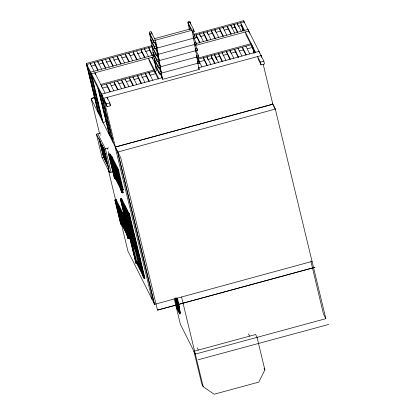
<?xml version="1.0" encoding="UTF-8"?>
<svg xmlns="http://www.w3.org/2000/svg" width="415" height="415" viewBox="0 0 415 415"><rect width="100%" height="100%" fill="white"/><g stroke="black" fill="none" stroke-linecap="round" stroke-linejoin="round"><path stroke-width="0.62" d="M175.255 298.395L177.143 308.293L179.389 312.78L177.319 308.034L175.555 298.784M194.531 351.1L255.624 334.516L257.041 337.354L264.894 369.905L258.768 382.116L214.078 394.25L203.179 386.661L201.757 383.828L193.904 351.272M177.143 308.293L177.319 308.034M94.651 97.032L91.15 98.677L99.501 133.298M108.362 147.896L103.947 149.187L96.436 134.19L100.897 132.976M96.436 134.19L102.1 157.684L109.612 172.681L112.833 171.753M94.9 97.655L91.15 98.677L120.744 157.773L157.493 310.114L314.923 267.26M174.16 298.504L180.359 324.224L195.325 354.104L325.853 318.673L275.295 109.072L272.811 104.113L115.37 147.04L103.626 98.35L261.113 55.594L261.414 56.845M275.295 109.072L117.663 152.051L115.183 147.092L272.857 104.29L263.219 64.335M121.367 223.944L127.898 251.018L154.598 304.34L312.23 261.362M149.696 33.293L151.76 32.733L151.522 32.028A1.089 0.825 -10.1 0 0 150.261 31.644A1.089 0.825 -10.1 0 0 149.457 32.593L156.408 71.001M188.182 22.846L190.246 22.286L190.008 21.585A1.089 0.825 -10.1 0 0 188.747 21.196A1.089 0.825 -10.1 0 0 187.938 22.145L189.411 29.761M154.551 38.668L191.066 28.754M149.613 33.039L153.467 40.737L193.717 29.807L194.189 31.768L192.321 32.271M149.732 33.532L150.085 35L153.939 42.693L155.807 42.185M98.002 112.169L86.258 63.464L151.817 45.666M193.649 34.31L243.6 20.75L247.957 29.455M152.321 46.672L86.761 64.481L98.505 113.171L99.678 112.854M194.153 35.311L244.103 21.751L244.373 22.872M156.87 48.327L155.003 48.83L151.148 41.137L150.676 39.181L154.53 46.874L156.398 46.371M192.913 36.458L194.78 35.949L195.252 37.905L193.385 38.413M154.198 41.972L157.218 48.047L193.732 38.133L191.849 30.316L187.995 22.623L188.467 24.578L190.947 29.522M91.175 66.224L95.543 65.041M98.666 64.19L103.039 63.002M106.157 62.157L110.53 60.969M113.653 60.123L118.649 58.769M121.771 57.918L126.762 56.565M129.885 55.714L134.258 54.531M137.381 53.68L142.376 52.326M145.494 51.476L149.867 50.293M155.485 48.768L156.735 48.425M193.572 38.424L197.322 37.407M200.44 36.562L204.813 35.374M207.936 34.528L212.931 33.169M216.049 32.323L220.422 31.135M224.167 30.119L228.541 28.936M231.663 28.085L235.409 27.068M238.532 26.223L241.649 25.372M89.531 70.457L88.286 70.794L92.14 78.487L92.924 81.75L89.069 74.052M158.032 54.723L156.165 55.226L152.31 47.533L151.838 45.577L155.692 53.27L157.56 52.767M194.075 42.854L195.942 42.346L196.414 44.301L194.547 44.81M102.272 120.879L90.527 72.189L153.757 55.024M196.139 43.518L248.009 29.434L261.113 55.594M155.355 48.368L158.323 54.298L194.837 44.384L193.151 37.433M90.527 72.189L91.326 73.782L154.442 56.648M156.943 55.968L158.193 55.631M195.066 45.619L248.808 31.032L249.342 33.247M153.182 52.264L156.756 59.412L158.623 58.904M195.143 48.991L197.011 48.482L197.483 50.438L195.615 50.946M91.321 77.885L90.076 78.222L93.93 85.915L94.719 89.178L90.864 81.485M156.699 55.055L159.422 60.554L195.937 50.64L194.345 44.026M153.021 52.207L153.379 53.67L157.228 61.368L159.095 60.86M160.299 67.422L158.431 67.93L154.577 60.237L154.105 58.282L157.959 65.975L159.827 65.466L157.622 61.072M196.342 55.553L198.209 55.05L198.681 57.005L196.814 57.509M159.396 65.487L158.961 63.682L160.527 66.81L197.042 56.897L195.449 50.282M93.173 85.557L91.928 85.895L95.782 93.588L96.436 96.306M100.757 84.484L154.411 69.917L155.08 72.692M197.592 58.199L251.241 43.632M198.09 59.2L251.744 44.633L252.413 47.409L247.423 48.763M161.362 73.564L159.495 74.072L155.646 66.374L155.174 64.418L159.023 72.111L160.89 71.608M197.41 61.695L199.278 61.187L199.75 63.142L197.882 63.651M102.552 88.089L107.542 86.735M111.287 85.718L115.655 84.536M118.773 83.685L122.518 82.673M126.259 81.656L130.626 80.469M133.749 79.623L138.74 78.269M141.857 77.418L146.848 76.064M149.965 75.219L155.584 73.694L154.914 70.918L101.26 85.485L101.659 87.15M198.759 61.975L204.377 60.45M207.495 59.599L212.485 58.245M215.603 57.4L219.971 56.212M223.094 55.366L227.462 54.183M231.202 53.167L236.192 51.813M239.315 50.962L243.678 49.779M158.691 67.209L161.627 73.061L198.147 63.147L196.461 56.046M94.962 92.986L93.717 93.323L97.572 101.021L98.36 104.279L94.506 96.586M100.529 92.421L99.284 92.763L103.138 100.456L103.926 103.714L100.072 96.021M113.269 142.848L101.525 94.158L162.213 77.683M198.391 67.858L259.012 51.403L259.411 53.068M160.932 73.543L161.949 77.75L162.732 79.317L199.247 69.404L197.644 62.67M96.669 100.051L95.424 100.389L99.278 108.082L100.062 111.344L96.207 103.646M102.323 99.854L101.078 100.191L104.933 107.884L105.586 110.603M101.525 94.158L106.411 103.916L109.861 102.977L110.53 105.752L107.08 106.686L104.295 101.125M260.397 62.11L263.847 61.176L264.516 63.946L261.066 64.885L258.28 59.319L257.611 56.544L260.397 62.11L261.066 64.885M98.417 107.314L97.172 107.651L101.027 115.344L101.815 118.607L97.961 110.909M104.175 107.527L102.93 107.864L106.78 115.557L107.568 118.82L103.714 111.121M105.965 114.955L104.72 115.292L108.574 122.99L109.358 126.248L105.509 118.555M106.193 121.626L103.07 122.472L91.326 73.782M107.667 122.02L106.422 122.358L110.276 130.051L111.064 133.314L107.21 125.615M109.42 129.283L108.175 129.62L112.029 137.313L112.818 140.576L108.963 132.878M100.544 135.041L100.897 134.942M104.689 152.149L103.294 149.182L103.823 149.037L104.876 151.143M107.527 148.809L107.879 148.715M107.604 149.146L107.962 149.047M115.401 178.294L114.556 178.523L114.4 178.211L108.6 154.162L109.861 153.82L117.922 170.077L122.565 189.344L122.093 189.468M101.711 144.207L104.435 155.485L105.322 155.246L106.11 156.823M108.6 154.162L108.756 154.479L110.022 154.136M121.476 190.75L115.116 178.056L109.461 154.608L110.094 154.437M100.098 141.033L103.786 156.331L104.497 156.139L107.329 161.793M99.31 139.461L103.454 156.647L103.812 156.548L108.102 165.118M102.1 157.684L103.522 157.295L109.01 168.257M110.67 155.594L110.042 155.765L115.697 179.213M112.595 157.845L111.806 158.058L117.86 170.15L122.326 188.664M122.181 192.166L122.814 191.995L122.887 192.295L121.626 192.638L115.692 168.329L116.957 167.987L117.16 168.547L116.527 168.718L122.181 192.166L122.555 192.902L123.182 192.731L117.528 169.284L116.895 169.455L116.527 168.718M115.692 168.329L115.827 168.594L117.087 168.251M117.445 170.207L117.922 170.077M117.86 170.15L118.887 169.87M114.441 165.046L116.983 175.592L117.824 175.363M118.996 180.229L117.061 176.365L116.273 176.577L119.442 182.911M119.717 183.648L116.299 176.821L115.821 176.951L120.101 185.484M115.318 177.641L115.951 177.47L120.283 186.128M122.052 191.906L121.673 190.335L121.045 190.506L121.922 190.355M121.491 192.373L122.337 192.145M121.668 224.074L120.827 224.302L120.672 223.991L114.872 199.942L116.133 199.599L123.297 214.062L123.224 213.767L121.963 214.109L127.763 238.153L128.738 238.189M114.872 199.942L115.028 200.258L116.288 199.916M120.329 198.837L135.99 263.421L120.329 198.837L121.579 198.495L129.081 213.626L129.008 213.331L127.758 213.673L143.393 278.206L143.263 277.946M127.742 236.529L121.388 223.835L115.733 200.388L116.361 200.217M120.485 199.148L121.735 198.806M142.978 275.809L136.54 262.954L121.18 199.273L121.808 199.101M116.942 201.374L116.309 201.545L121.963 224.992M122.378 200.248L121.756 200.414L137.116 264.096M121.963 214.109L122.093 214.373L123.359 214.031L123.8 215.063L129.454 238.511L128.821 238.682L122.799 214.498L123.431 214.327M122.799 214.498L123.167 215.235L123.8 215.063M129.21 213.886L128.583 214.057L144.311 278.465L144.934 278.299L129.573 214.617L129.138 213.59L127.887 213.933L127.758 213.673M128.583 214.057L128.951 214.783L129.573 214.617M130.388 223.68L128.474 219.862L127.69 220.075L131.311 227.301M131.446 227.757L127.716 220.313L127.249 220.438L131.835 229.604M124.988 225.454L123.333 222.144L122.539 222.357L125.999 229.267M125.989 229.428L122.565 222.601L122.093 222.731L126.373 231.28M121.585 223.42L122.218 223.249L126.84 232.483M127.945 236.114L127.312 236.285L128.194 236.135M128.453 237.945L129.086 237.774L129.454 238.511M127.763 238.153L128.603 237.925M135.383 244.394L133.469 240.57L132.686 240.783L136.862 249.119M136.442 248.471L132.712 241.022L132.245 241.151L136.831 250.312M136.836 250.587L132.369 241.665L131.742 241.836L138.444 255.22L138.818 256.771L132.12 243.387M140.379 265.102L138.465 261.284L137.681 261.497L141.857 269.833M142.075 271.867L137.241 261.86L137.707 261.735L141.437 269.179M136.737 262.55L137.365 262.379L142.112 271.856M157.493 310.114L314.975 267.364M198.163 359.774L328.742 324.447M176.992 299.843L177.329 301.606L176.531 300.009L176.951 300.268M175.96 298.012L177.646 306.846L178.362 306.68M175.255 298.774L177.153 308.739L179.757 313.932L180.473 313.771L177.625 298.826M263.847 61.176L261.056 55.61L261.46 57.275M255.567 52.337L245.364 31.965L246.033 34.741L250.847 44.358M244.513 30.394L240.659 22.701L241.328 25.476L244.082 30.969M251.698 46.055L255.101 52.85M241.234 31.275L237.38 23.577L237.805 25.346M245.898 46.221L249.752 53.919M237.785 32.209L233.936 24.516L234.361 26.28L237.385 32.329M272.328 103.242L275.337 109.249M246.303 54.853L242.453 47.16L242.879 48.923L245.903 54.972M234.672 33.055L230.818 25.362L231.103 26.539M231.222 33.994L227.373 26.295L227.799 28.064L230.823 34.108M238.044 48.353L241.898 56.051M238.454 56.985L234.6 49.292L235.025 51.055L238.329 57.654M226.818 35.187L222.964 27.494L223.249 28.671M223.374 36.121L219.519 28.428L219.945 30.196L222.974 36.24M233.79 58.25L229.936 50.557L230.361 52.321M230.346 59.184L226.491 51.491L226.917 53.26L229.946 59.303M218.71 37.392L214.856 29.693L215.281 31.462M215.266 38.325L211.411 30.632L211.837 32.396L215.141 38.994M225.936 60.383L222.082 52.689L222.367 53.867M222.492 61.316L218.638 53.623L219.063 55.387L222.092 61.436M210.856 39.518L207.002 31.825L207.427 33.594M218.472 62.406L214.617 54.713L215.048 56.482L216.697 59.776M207.412 40.457L203.558 32.759L203.983 34.528L207.287 41.127M215.027 63.345L211.173 55.646L211.598 57.415L214.628 63.464M203.392 41.547L199.537 33.854L199.968 35.617M189.863 22.114L193.717 29.807M199.947 42.48L196.093 34.787L196.518 36.556L199.823 43.15M210.799 64.491L206.945 56.798L207.37 58.562M193.639 30.669L194.189 31.768M192.581 31.55L194.78 35.949M193.743 37.947L195.942 42.346M193.214 37.091L193.732 38.133M207.35 65.425L203.5 57.732L203.926 59.501L206.95 65.544M195.59 42.652L196.414 44.301M195.081 44.638L197.011 48.482M194.313 43.347L194.837 44.384M196.933 49.338L197.483 50.438M195.159 49.079L198.209 55.05M198.131 55.906L198.681 57.005M197.073 56.788L199.278 61.187M196.518 55.854L197.042 56.897M197.379 57.851L201.913 66.903M198.92 61.493L199.75 63.142M197.623 62.105L198.147 63.147M325.853 318.673L323.368 313.709L310.944 261.44M198.463 67.837L199.247 69.404M151.48 32.536L155.335 40.229L157.218 48.047M152.611 55.335L148.757 47.637L149.182 49.406L152.487 55.999M155.412 64.097L152.009 57.306L152.414 58.972M160.232 73.72L161.928 77.117M148.383 56.482L144.529 48.788L144.814 49.966M158.769 78.617L148.565 58.24L149.234 61.015L153.768 70.073M154.904 72.335L158.302 79.125M144.934 57.415L141.084 49.722L141.51 51.491L144.809 58.084M152.756 80.251L148.902 72.552L149.333 74.321M136.66 50.921L140.514 58.619M149.312 81.184L145.458 73.491L145.883 75.255L148.912 81.304M137.069 59.553L133.215 51.859L133.64 53.623L136.945 60.222M141.053 74.684L144.902 82.378M132.66 60.751L128.811 53.053L129.091 54.23M141.458 83.316L137.604 75.618L138.029 77.387L141.059 83.436M129.215 61.685L125.361 53.992L125.792 55.755L128.816 61.804M136.794 84.582L132.94 76.889L133.225 78.067M120.703 55.257L124.552 62.95M133.35 85.516L129.496 77.823L129.921 79.587L132.95 85.635M121.107 63.884L117.253 56.191L117.678 57.96L120.708 64.003M128.946 86.714L125.091 79.016L125.377 80.199M112.849 57.389L116.703 65.082M125.496 87.648L121.642 79.955L122.072 81.719L125.097 87.767M248.461 333.883L249.597 336.15M113.254 66.016L109.404 58.323L109.83 60.092L112.854 66.135M264.044 368.204L264.894 369.905M121.481 88.737L117.627 81.044L117.912 82.222M105.384 59.412L109.238 67.106M118.031 89.676L114.182 81.978L114.607 83.747L117.632 89.79M105.789 68.044L101.94 60.346L102.365 62.115L105.389 68.164M109.949 83.13L113.803 90.823M101.561 69.191L97.707 61.498L97.992 62.675M110.359 91.757L106.505 84.063L106.93 85.832L109.959 91.876M98.116 70.125L94.262 62.432L94.687 64.201L97.717 70.244M105.114 93.183L94.911 72.807L95.315 74.472M94.06 71.235L90.211 63.547L90.475 64.657M109.861 102.977L107.07 97.411L107.475 99.076M109.69 104.082L110.53 105.752M86.258 63.464L90.615 72.174L91.284 74.944L86.927 66.239M101.862 103.449L105.716 111.147M92.716 89.158L96.565 96.851M111.63 158.312L111.049 157.161L111.178 157.684M113.072 161.196L115.386 165.813M116.828 168.698L117.445 169.932M109.461 154.608L116.397 168.454M110.338 157.176L115.91 168.293M97.857 133.806L105.369 148.803L111.033 172.298M116.983 175.592L118.431 178.481M103.294 149.182L104.871 152.341M122.539 188.384L123.4 190.106L118.42 169.465L111.531 155.708L112.133 158.208M122.306 190.163L121.455 186.548M106.37 158.551L104.954 152.673M118.062 182.501L118.638 183.653M122.814 191.995L123.182 192.731M104.435 155.485L106.852 160.315M115.24 177.485L121.673 190.335M106.52 160.351L104.518 156.356L101.696 144.508M176.593 300.351L177.392 301.944M103.786 156.331L107.76 164.262M103.454 156.647L108.611 166.934M178.538 307.826L178.004 306.763L176.774 300.31M177.646 306.846L179.026 309.6M179.098 310.379L177.662 307.51L175.841 297.954M179.316 311.603L177.304 307.588L175.483 298.037M197.224 347.796L198.36 350.063M129.008 213.331L129.138 213.59M124.708 205.7L129.454 215.178M121.18 199.273L128.453 213.798M122.052 201.809L127.991 213.673M130.113 222.528L128.396 219.094L125.828 208.454M132.12 230.434L127.374 220.956L126.751 221.128L133.448 234.506L133.822 236.057L127.125 222.679M128.028 223.063L131.099 229.199M123.224 213.767L123.359 214.031M118.477 205.249L119.919 208.133M122.233 212.75L122.809 213.901M115.733 200.388L122.664 214.233M135.108 243.237L133.391 239.808L130.824 229.163M124.702 224.261L123.255 221.371L120.412 209.58M127.078 234.387L121.507 223.265L116.61 202.956L123.042 215.805L122.793 214.757M140.104 263.945L138.387 260.516L135.819 249.877M137.241 261.86L142.117 271.597M144.57 277.573L144.934 278.299M136.66 262.394L142.604 274.258M117.653 151.594L154.598 304.34M115.183 147.092L152.118 299.381M252.844 47.289L254.208 52.954M252.725 47.258L254.079 52.876M252.642 47.549L254.011 53.208M248.009 29.434L248.461 31.307M251.646 45.297L251.91 46.402M243.6 20.75L244.004 22.415M241.992 25.953L243.206 30.985M241.494 24.947L242.858 30.611M189.064 28.76L189.297 29.74M155.423 42.273L158.323 54.298M156.522 48.529L159.422 60.554M157.627 54.78L160.527 66.81M158.727 61.036L161.627 73.061M153.467 40.737L153.939 42.693M159.832 67.292L162.732 79.317M154.53 46.874L155.003 48.83M155.692 53.27L156.165 55.226M156.756 59.412L157.228 61.368M157.959 65.975L158.431 67.93M159.023 72.111L159.495 74.072M181.557 297.026L203.179 386.661M106.411 103.916L107.08 106.686M117.663 152.051L154.411 304.392M129.63 215.95L132.286 226.922M132.582 228.157L134.076 234.34M134.201 234.854L135.223 239.139M135.492 240.218L138.096 251.044M138.397 252.299L139.072 255.049M139.305 256.06L140.213 259.816M140.514 261.071L144.446 277.365M128.951 214.783L144.311 278.465M128.577 214.316L128.826 215.349M143.44 275.928L143.813 277.479M116.957 167.987L117.03 168.282M117.595 170.549L120.713 183.472M122.684 191.73L122.757 192.031M118.944 176.422L119.847 180.146M121.346 186.361L121.943 188.851M116.895 169.455L122.555 192.902M116.522 168.978L116.776 170.026M125.776 208.683L128.474 219.862M130.772 229.396L133.469 240.57M135.767 250.105L138.465 261.284M115.827 168.594L121.626 192.638M124.095 205.171L127.716 220.313M129.091 225.879L132.712 241.022M134.087 246.593L137.707 261.735M114.084 164.018L117.061 176.365M123.177 203.563L127.747 222.507M128.173 224.276L132.369 241.665M111.63 156.476L112.071 158.312M112.403 160.527L116.299 176.821M121.579 198.495L122.036 200.388M111.324 158.302L115.951 177.47M109.861 153.82L110.307 155.672M123.862 216.329L124.459 218.788M124.754 220.017L126.534 227.404M126.834 228.639L127.721 232.327M128.022 233.562L128.614 236.021L127.685 232.25M129.086 237.774L129.158 238.075L128.951 237.51M108.159 151.485L108.766 153.996M123.826 216.246L124.78 220.448M125.065 221.579L126.86 229.059M108.756 154.479L114.556 178.523M123.167 215.235L128.821 238.682M128.069 236.638L128.323 237.686M122.093 214.373L127.893 238.418M120.355 209.798L123.333 222.144M118.669 206.307L122.565 222.601M117.746 204.704L122.218 223.249M104.092 148.98L104.793 151.88M103.947 149.187L109.612 172.681M116.133 199.599L116.579 201.451M103.402 147.299L103.9 149.374M104.186 150.546L105.322 155.246M108.004 168.552L115.598 200.025M115.028 200.258L120.827 224.302M99.963 140.592L103.812 156.548M98.9 138.133L103.522 157.295M139.59 257.217L140.182 259.691M141.359 264.64L142.687 270.207M178.222 302.338L180.224 312.858M178.766 305.378L179.659 310.067M177.122 298.152L177.973 302.608M177.018 298.167L177.62 301.321M178.019 304.252L178.243 305.424M178.466 306.597L178.694 307.769M176.764 298.229L179.757 313.932M177.506 302.53L178.626 308.397M176.562 297.934L179.389 312.78M176.375 298.209L176.598 299.381M190.246 22.286L190.584 24.169M151.76 32.733L151.989 33.989M101.67 94.117L91.466 73.746L92.135 76.516L102.339 96.892L101.67 94.117M98.433 89.22L97.93 88.219L109.508 135.14L98.433 89.22"/></g></svg>
